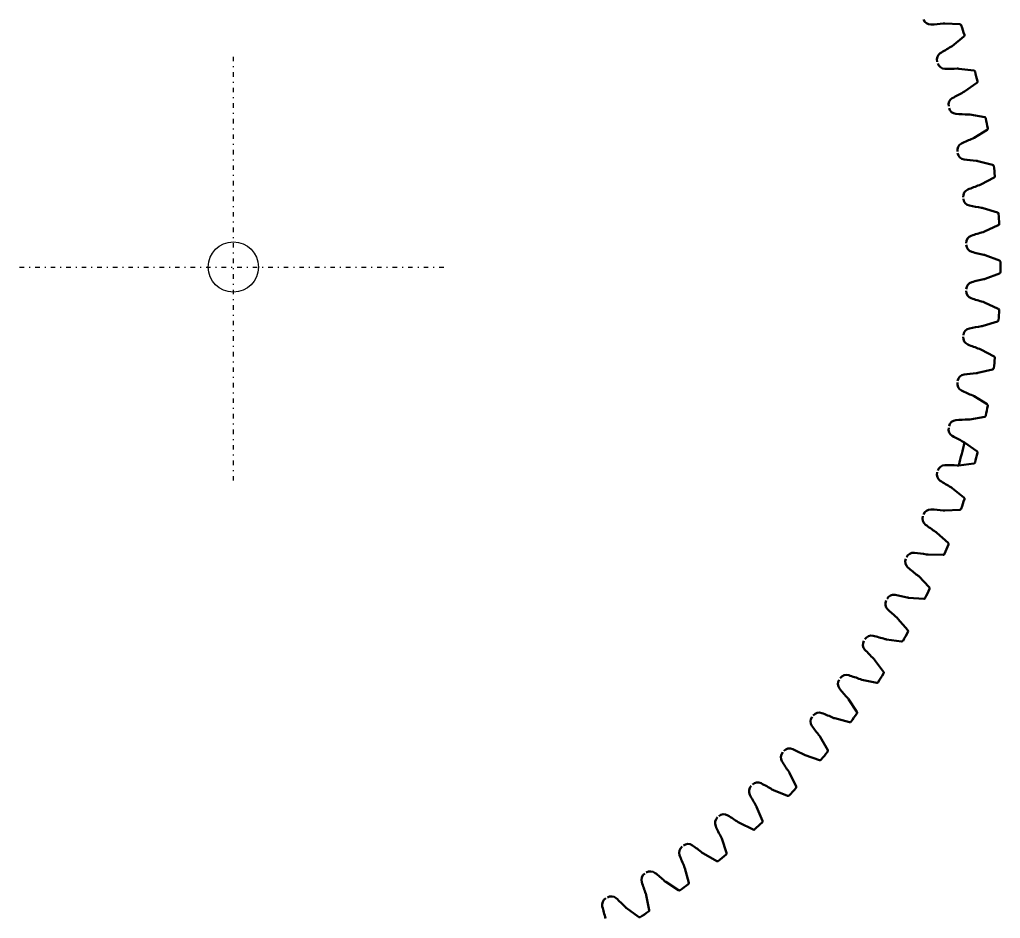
# Model space of a CAD drawing. Header units: millimetres. Extents: x -1 to 474, y -1 to 306.
# Drawn here: x 116.1 to 213.9, y 87.7 to 177.4 of the extents above; entities that cross this region are included whole.
import ezdxf

# ---------------------------------------------------------------- set-up
doc = ezdxf.new("R2010")
doc.units = ezdxf.units.MM
doc.linetypes.add('Center', pattern=[1.5, 0.45, -0.5, 0.05, -0.5])
doc.layers.add('center', color=4, linetype='Center', lineweight=25)
doc.layers.add('vis', color=1, linetype='Continuous', lineweight=50)

msp = doc.modelspace()

# ---------------------------------------------------------------- linework, layer by layer
msp.add_circle((137.4, 152.7), 2.5)
at = {"layer": 'center'}
for p, q in [((137.4, 131.385), (137.4, 174.015)), ((116.085, 152.7), (158.715, 152.7))]:
    msp.add_line(p, q, dxfattribs=at)
at = {"layer": 'vis'}
for p, q in [((209.869, 176.919), (208.356, 176.994)), ((209.084, 174.753), (210.264, 175.703)), ((211.246, 172.321), (209.742, 172.49)), ((210.328, 170.208), (211.565, 171.082)), ((212.333, 167.645), (210.842, 167.909)), ((211.283, 165.595), (212.572, 166.389)), ((213.123, 162.911), (211.652, 163.268)), ((211.947, 160.93), (213.284, 161.642)), ((213.615, 158.136), (212.169, 158.584)), ((212.317, 156.233), (213.695, 156.859)), ((213.806, 153.339), (212.391, 153.878)), ((212.391, 151.522), (213.806, 152.061)), ((213.695, 148.541), (212.317, 149.167)), ((212.169, 146.816), (213.615, 147.264)), ((213.284, 143.758), (211.947, 144.47)), ((211.652, 142.132), (213.123, 142.489)), ((212.572, 139.011), (211.283, 139.805)), ((210.842, 137.491), (212.333, 137.755)), ((211.565, 134.318), (210.328, 135.192)), ((209.742, 132.91), (211.246, 133.079)), ((210.264, 129.697), (209.084, 130.647)), ((208.356, 128.406), (209.869, 128.481)), ((208.676, 125.168), (207.558, 126.189)), ((206.691, 123.999), (208.205, 123.979)), ((206.806, 120.747), (205.755, 121.836)), ((204.752, 119.705), (206.262, 119.589)), ((204.663, 116.452), (203.682, 117.605)), ((202.547, 115.541), (204.047, 115.331)), ((202.254, 112.3), (201.348, 113.513)), ((200.086, 111.523), (201.569, 111.22)), ((199.59, 108.307), (198.761, 109.575)), ((197.376, 107.668), (198.838, 107.272)), ((196.679, 104.49), (195.932, 105.807)), ((194.43, 103.991), (195.864, 103.504)), ((193.535, 100.863), (192.872, 102.224)), ((191.259, 100.507), (192.66, 99.93)), ((190.17, 97.44), (189.593, 98.841)), ((187.876, 97.228), (189.237, 96.565)), ((186.596, 94.236), (186.109, 95.67)), ((184.293, 94.168), (185.61, 93.421)), ((182.828, 91.262), (182.432, 92.724)), ((180.525, 91.339), (181.793, 90.51)), ((178.88, 88.531), (178.577, 90.014)), ((176.587, 88.752), (177.8, 87.846))]:
    msp.add_line(p, q, dxfattribs=at)
for points in [[(209.999, 176.817), (209.976, 176.86), (209.941, 176.893), (209.897, 176.914), (209.869, 176.919)], [(210.264, 175.703), (210.296, 175.741), (210.314, 175.789), (210.315, 175.84), (210.309, 175.862)], [(211.37, 172.211), (211.35, 172.255), (211.317, 172.291), (211.274, 172.314), (211.246, 172.321)], [(211.565, 171.082), (211.599, 171.119), (211.62, 171.166), (211.624, 171.216), (211.62, 171.238)], [(212.449, 167.527), (212.432, 167.573), (212.401, 167.611), (212.36, 167.637), (212.333, 167.645)], [(212.572, 166.389), (212.609, 166.423), (212.633, 166.469), (212.64, 166.519), (212.637, 166.541)], [(213.232, 162.786), (213.218, 162.833), (213.19, 162.872), (213.15, 162.901), (213.123, 162.911)], [(213.284, 161.642), (213.323, 161.674), (213.349, 161.718), (213.359, 161.767), (213.358, 161.79)], [(213.716, 158.004), (213.705, 158.052), (213.679, 158.093), (213.641, 158.124), (213.615, 158.136)], [(213.695, 156.859), (213.736, 156.889), (213.765, 156.931), (213.778, 156.98), (213.779, 157.002)], [(213.898, 153.202), (213.89, 153.25), (213.867, 153.293), (213.831, 153.326), (213.806, 153.339)], [(213.806, 152.061), (213.849, 152.087), (213.88, 152.128), (213.897, 152.176), (213.898, 152.198)], [(213.779, 148.398), (213.774, 148.446), (213.753, 148.49), (213.72, 148.526), (213.695, 148.541)], [(213.615, 147.264), (213.659, 147.288), (213.694, 147.327), (213.713, 147.373), (213.716, 147.396)], [(213.358, 143.61), (213.356, 143.659), (213.338, 143.704), (213.307, 143.742), (213.284, 143.758)], [(213.123, 142.489), (213.169, 142.511), (213.206, 142.547), (213.228, 142.592), (213.232, 142.614)], [(212.637, 138.859), (212.638, 138.908), (212.624, 138.954), (212.595, 138.993), (212.572, 139.011)], [(212.333, 137.755), (212.38, 137.773), (212.418, 137.807), (212.443, 137.851), (212.449, 137.873)], [(211.62, 134.162), (211.624, 134.21), (211.612, 134.258), (211.586, 134.299), (211.565, 134.318)], [(211.246, 133.079), (211.295, 133.095), (211.335, 133.126), (211.363, 133.168), (211.37, 133.189)], [(210.309, 129.538), (210.316, 129.586), (210.308, 129.634), (210.284, 129.677), (210.264, 129.697)], [(209.869, 128.481), (209.918, 128.494), (209.96, 128.522), (209.99, 128.563), (209.999, 128.583)], [(208.711, 125.006), (208.721, 125.054), (208.715, 125.102), (208.694, 125.146), (208.676, 125.168)], [(208.205, 123.979), (208.255, 123.988), (208.299, 124.014), (208.332, 124.052), (208.342, 124.072)], [(206.831, 120.583), (206.845, 120.63), (206.842, 120.678), (206.823, 120.724), (206.806, 120.747)], [(206.262, 119.589), (206.312, 119.596), (206.358, 119.619), (206.393, 119.655), (206.404, 119.674)], [(204.678, 116.286), (204.694, 116.333), (204.694, 116.381), (204.679, 116.428), (204.663, 116.452)], [(204.047, 115.331), (204.097, 115.334), (204.145, 115.354), (204.182, 115.388), (204.194, 115.407)], [(202.259, 112.134), (202.277, 112.179), (202.281, 112.228), (202.268, 112.275), (202.254, 112.3)], [(201.569, 111.22), (201.619, 111.22), (201.668, 111.237), (201.707, 111.268), (201.721, 111.286)], [(199.584, 108.141), (199.605, 108.185), (199.612, 108.234), (199.602, 108.281), (199.59, 108.307)], [(198.838, 107.272), (198.888, 107.269), (198.938, 107.283), (198.979, 107.312), (198.993, 107.329)], [(196.663, 104.325), (196.687, 104.367), (196.697, 104.415), (196.69, 104.463), (196.679, 104.49)], [(195.864, 103.504), (195.914, 103.498), (195.964, 103.509), (196.007, 103.535), (196.023, 103.551)], [(193.509, 100.699), (193.535, 100.74), (193.548, 100.787), (193.544, 100.836), (193.535, 100.863)], [(192.66, 99.93), (192.709, 99.921), (192.76, 99.928), (192.805, 99.952), (192.821, 99.967)], [(190.133, 97.279), (190.162, 97.318), (190.177, 97.364), (190.177, 97.413), (190.17, 97.44)], [(189.237, 96.565), (189.286, 96.552), (189.337, 96.557), (189.383, 96.577), (189.401, 96.591)], [(186.549, 94.077), (186.58, 94.114), (186.599, 94.159), (186.601, 94.208), (186.596, 94.236)], [(185.61, 93.421), (185.658, 93.405), (185.71, 93.406), (185.757, 93.424), (185.775, 93.437)], [(182.771, 91.107), (182.805, 91.142), (182.826, 91.185), (182.832, 91.234), (182.828, 91.262)], [(181.793, 90.51), (181.84, 90.492), (181.891, 90.49), (181.939, 90.505), (181.959, 90.516)], [(178.814, 88.379), (178.85, 88.412), (178.874, 88.455), (178.882, 88.503), (178.88, 88.531)], [(177.8, 87.846), (177.846, 87.824), (177.897, 87.819), (177.946, 87.831), (177.966, 87.841)]]:
    msp.add_lwpolyline(points, dxfattribs=at)
for centre, radius, start, end in [((206.938, 177.64), 0.75, 199.73046, 272.9076), ((205.849, 199.084), 22.222, 272.9076, 276.07512), ((208.332, 175.747), 1.247, 88.89996, 96.07508), ((137.4, 152.7), 76.5, 17.62406, 18.37594), ((220.04, 155.407), 22.222, 119.92488, 123.0924), ((208.332, 175.747), 1.247, 299.92492, 307.10004), ((208.317, 173.397), 0.75, 123.09241, 196.26955), ((208.367, 173.224), 0.75, 196.13046, 269.3076), ((208.626, 194.695), 22.222, 269.3076, 272.47512), ((209.64, 171.248), 1.247, 85.29996, 92.47508), ((137.4, 152.7), 76.5, 14.02406, 14.77594), ((209.64, 171.248), 1.247, 296.32492, 303.50004), ((209.476, 168.903), 0.75, 119.49241, 192.66955), ((220.047, 150.213), 22.222, 116.32488, 119.4924), ((209.515, 168.728), 0.75, 192.53046, 265.7076), ((211.122, 190.14), 22.222, 265.7076, 268.87512), ((210.662, 166.675), 1.247, 81.69996, 88.87508), ((137.4, 152.7), 76.5, 10.42406, 11.17594), ((219.728, 145.028), 22.222, 112.72488, 115.8924), ((210.662, 166.675), 1.247, 292.72492, 299.90004), ((210.351, 164.345), 0.75, 115.8924, 189.06955), ((210.379, 164.168), 0.75, 188.93045, 262.1076), ((213.328, 185.437), 22.222, 262.1076, 265.27512), ((211.395, 162.048), 1.247, 78.09996, 85.27508), ((137.4, 152.7), 76.5, 6.82406, 7.57594), ((210.939, 159.742), 0.75, 112.2924, 185.46955), ((219.084, 139.874), 22.222, 109.12488, 112.2924), ((211.395, 162.048), 1.247, 289.12492, 296.30004), ((210.956, 159.563), 0.75, 185.33045, 258.5076), ((215.234, 180.605), 22.222, 258.5076, 261.67512), ((211.836, 157.383), 1.247, 74.49996, 81.67508), ((137.4, 152.7), 76.5, 3.22406, 3.97594), ((211.236, 155.11), 0.75, 108.6924, 181.86955), ((218.117, 134.77), 22.222, 105.52488, 108.6924), ((211.836, 157.383), 1.247, 285.52492, 292.70004), ((211.241, 154.931), 0.75, 181.73045, 254.9076), ((216.832, 175.662), 22.222, 254.9076, 258.07512), ((211.983, 152.7), 1.247, 70.89996, 78.07508), ((137.4, 152.7), 76.5, 359.62406, 0.37594), ((211.241, 150.469), 0.75, 105.0924, 178.26955), ((216.832, 129.738), 22.222, 101.92488, 105.0924), ((211.983, 152.7), 1.247, 281.92492, 289.10004), ((211.236, 150.29), 0.75, 178.13045, 251.3076), ((218.117, 170.63), 22.222, 251.3076, 254.47512), ((211.836, 148.017), 1.247, 67.29996, 74.47508), ((137.4, 152.7), 76.5, 356.02406, 356.77594), ((215.234, 124.795), 22.222, 98.32488, 101.4924), ((211.836, 148.017), 1.247, 278.32492, 285.50004), ((210.956, 145.837), 0.75, 101.4924, 174.66955), ((210.939, 145.658), 0.75, 174.53045, 247.7076), ((219.084, 165.526), 22.222, 247.7076, 250.87512), ((211.395, 143.352), 1.247, 63.69996, 70.87508), ((137.4, 152.7), 76.5, 352.42406, 353.17594), ((210.379, 141.232), 0.75, 97.8924, 171.06955), ((213.328, 119.963), 22.222, 94.72488, 97.8924), ((211.395, 143.352), 1.247, 274.72492, 281.90004), ((210.351, 141.055), 0.75, 170.93045, 244.1076), ((219.728, 160.372), 22.222, 244.1076, 247.27512), ((210.662, 138.725), 1.247, 60.09996, 67.27508), ((137.4, 152.7), 76.5, 348.82406, 349.57594), ((209.515, 136.672), 0.75, 94.2924, 167.46955), ((211.122, 115.26), 22.222, 91.12488, 94.2924), ((210.662, 138.725), 1.247, 271.12492, 278.30004), ((209.476, 136.497), 0.75, 167.33045, 240.5076), ((220.047, 155.187), 22.222, 240.5076, 243.67512), ((137.4, 152.7), 75, 344.7, 346.5), ((209.64, 134.152), 1.247, 56.49996, 63.67508), ((137.4, 152.7), 76.5, 345.22406, 345.97594), ((208.317, 132.003), 0.75, 163.73045, 236.9076), ((208.367, 132.176), 0.75, 90.6924, 163.86955), ((208.626, 110.705), 22.222, 87.52488, 90.6924), ((209.64, 134.152), 1.247, 267.52492, 274.70004), ((220.04, 149.993), 22.222, 236.9076, 240.07512), ((208.332, 129.653), 1.247, 52.89996, 60.07508), ((137.4, 152.7), 76.5, 341.62406, 342.37594), ((206.938, 127.76), 0.75, 87.0924, 160.26955), ((205.849, 106.316), 22.222, 83.92488, 87.0924), ((208.332, 129.653), 1.247, 263.92492, 271.10004), ((206.877, 127.591), 0.75, 160.13045, 233.3076), ((219.707, 144.809), 22.222, 233.3076, 236.47512), ((206.745, 125.244), 1.247, 49.29996, 56.47508), ((137.4, 152.7), 76.5, 338.02406, 338.77594), ((205.163, 123.278), 0.75, 156.53045, 229.7076), ((205.235, 123.443), 0.75, 83.4924, 156.66955), ((202.801, 102.109), 22.222, 80.32488, 83.4924), ((206.745, 125.244), 1.247, 260.32492, 267.50004), ((219.049, 139.656), 22.222, 229.7076, 232.87512), ((204.885, 120.944), 1.247, 45.69996, 52.87508), ((137.4, 152.7), 76.5, 334.42406, 335.17594), ((203.182, 119.082), 0.75, 152.93045, 226.1076), ((203.264, 119.241), 0.75, 79.8924, 153.06955), ((199.495, 98.102), 22.222, 76.72488, 79.8924), ((204.885, 120.944), 1.247, 256.72492, 263.90004), ((218.069, 134.555), 22.222, 226.1076, 229.27512), ((202.757, 116.769), 1.247, 42.09996, 49.27508), ((201.033, 115.172), 0.75, 76.2924, 149.46955), ((195.945, 94.311), 22.222, 73.12488, 76.2924), ((202.757, 116.769), 1.247, 253.12492, 260.30004), ((137.4, 152.7), 76.5, 330.82406, 331.57594), ((200.942, 115.017), 0.75, 149.33045, 222.5076), ((216.771, 129.526), 22.222, 222.5076, 225.67512), ((200.372, 112.737), 1.247, 38.49996, 45.67508), ((198.45, 111.102), 0.75, 145.73045, 218.9076), ((198.551, 111.25), 0.75, 72.6924, 145.86955), ((192.163, 90.75), 22.222, 69.52488, 72.6924), ((200.372, 112.737), 1.247, 249.52492, 256.70004), ((137.4, 152.7), 76.5, 327.22406, 327.97594), ((215.159, 124.588), 22.222, 218.9076, 222.07512), ((197.739, 108.861), 1.247, 34.89996, 42.07508), ((195.718, 107.351), 0.75, 142.13045, 215.3076), ((195.828, 107.492), 0.75, 69.0924, 142.26955), ((188.165, 87.434), 22.222, 65.92488, 69.0924), ((197.739, 108.861), 1.247, 245.92492, 253.10004), ((137.4, 152.7), 76.5, 323.62406, 324.37594), ((213.24, 119.761), 22.222, 215.3076, 218.47512), ((194.867, 105.159), 1.247, 31.29996, 38.47508), ((192.874, 103.913), 0.75, 65.4924, 138.66955), ((192.755, 103.778), 0.75, 138.53045, 211.7076), ((183.967, 84.375), 22.222, 62.32488, 65.4924), ((194.867, 105.159), 1.247, 242.32492, 249.50004), ((137.4, 152.7), 76.5, 320.02406, 320.77594), ((211.022, 115.064), 22.222, 211.7076, 214.87512), ((191.769, 101.645), 1.247, 27.69996, 34.87508), ((189.574, 100.399), 0.75, 134.93045, 208.1076), ((189.701, 100.526), 0.75, 61.8924, 135.06955), ((179.585, 81.586), 22.222, 58.72488, 61.8924), ((208.514, 110.515), 22.222, 208.1076, 211.27512), ((191.769, 101.645), 1.247, 238.72492, 245.90004), ((137.4, 152.7), 76.5, 316.42406, 317.17594), ((188.455, 98.331), 1.247, 24.09996, 31.27508), ((186.322, 97.345), 0.75, 58.2924, 131.46955), ((175.036, 79.078), 22.222, 55.12488, 58.2924), ((186.187, 97.226), 0.75, 131.33045, 204.5076), ((205.725, 106.133), 22.222, 204.5076, 207.67512), ((188.455, 98.331), 1.247, 235.12492, 242.30004), ((137.4, 152.7), 76.5, 312.82406, 313.57594), ((182.749, 94.382), 0.75, 54.6924, 127.86955), ((170.339, 76.86), 22.222, 51.52488, 54.6924), ((184.941, 95.233), 1.247, 20.49996, 27.67508), ((182.608, 94.272), 0.75, 127.73045, 200.9076), ((202.666, 101.935), 22.222, 200.9076, 204.07512), ((184.941, 95.233), 1.247, 231.52492, 238.70004), ((137.4, 152.7), 76.5, 309.22406, 309.97594), ((178.85, 91.549), 0.75, 124.13045, 197.3076), ((178.998, 91.65), 0.75, 51.0924, 124.26955), ((165.512, 74.941), 22.222, 47.92488, 51.0924), ((181.239, 92.361), 1.247, 16.89996, 24.07508), ((199.35, 97.937), 22.222, 197.3076, 200.47512), ((181.239, 92.361), 1.247, 227.92492, 235.10004), ((137.4, 152.7), 76.5, 305.62406, 306.37594), ((177.363, 89.728), 1.247, 13.29996, 20.47508), ((174.928, 89.067), 0.75, 120.53045, 193.7076), ((175.083, 89.158), 0.75, 47.4924, 120.66955), ((160.574, 73.329), 22.222, 44.32488, 47.4924), ((195.789, 94.155), 22.222, 193.7076, 196.87512), ((177.363, 89.728), 1.247, 224.32492, 231.50004), ((137.4, 152.7), 76.5, 302.02406, 302.77594)]:
    msp.add_arc(centre, radius, start, end, dxfattribs=at)

doc.saveas('drawing.dxf')
